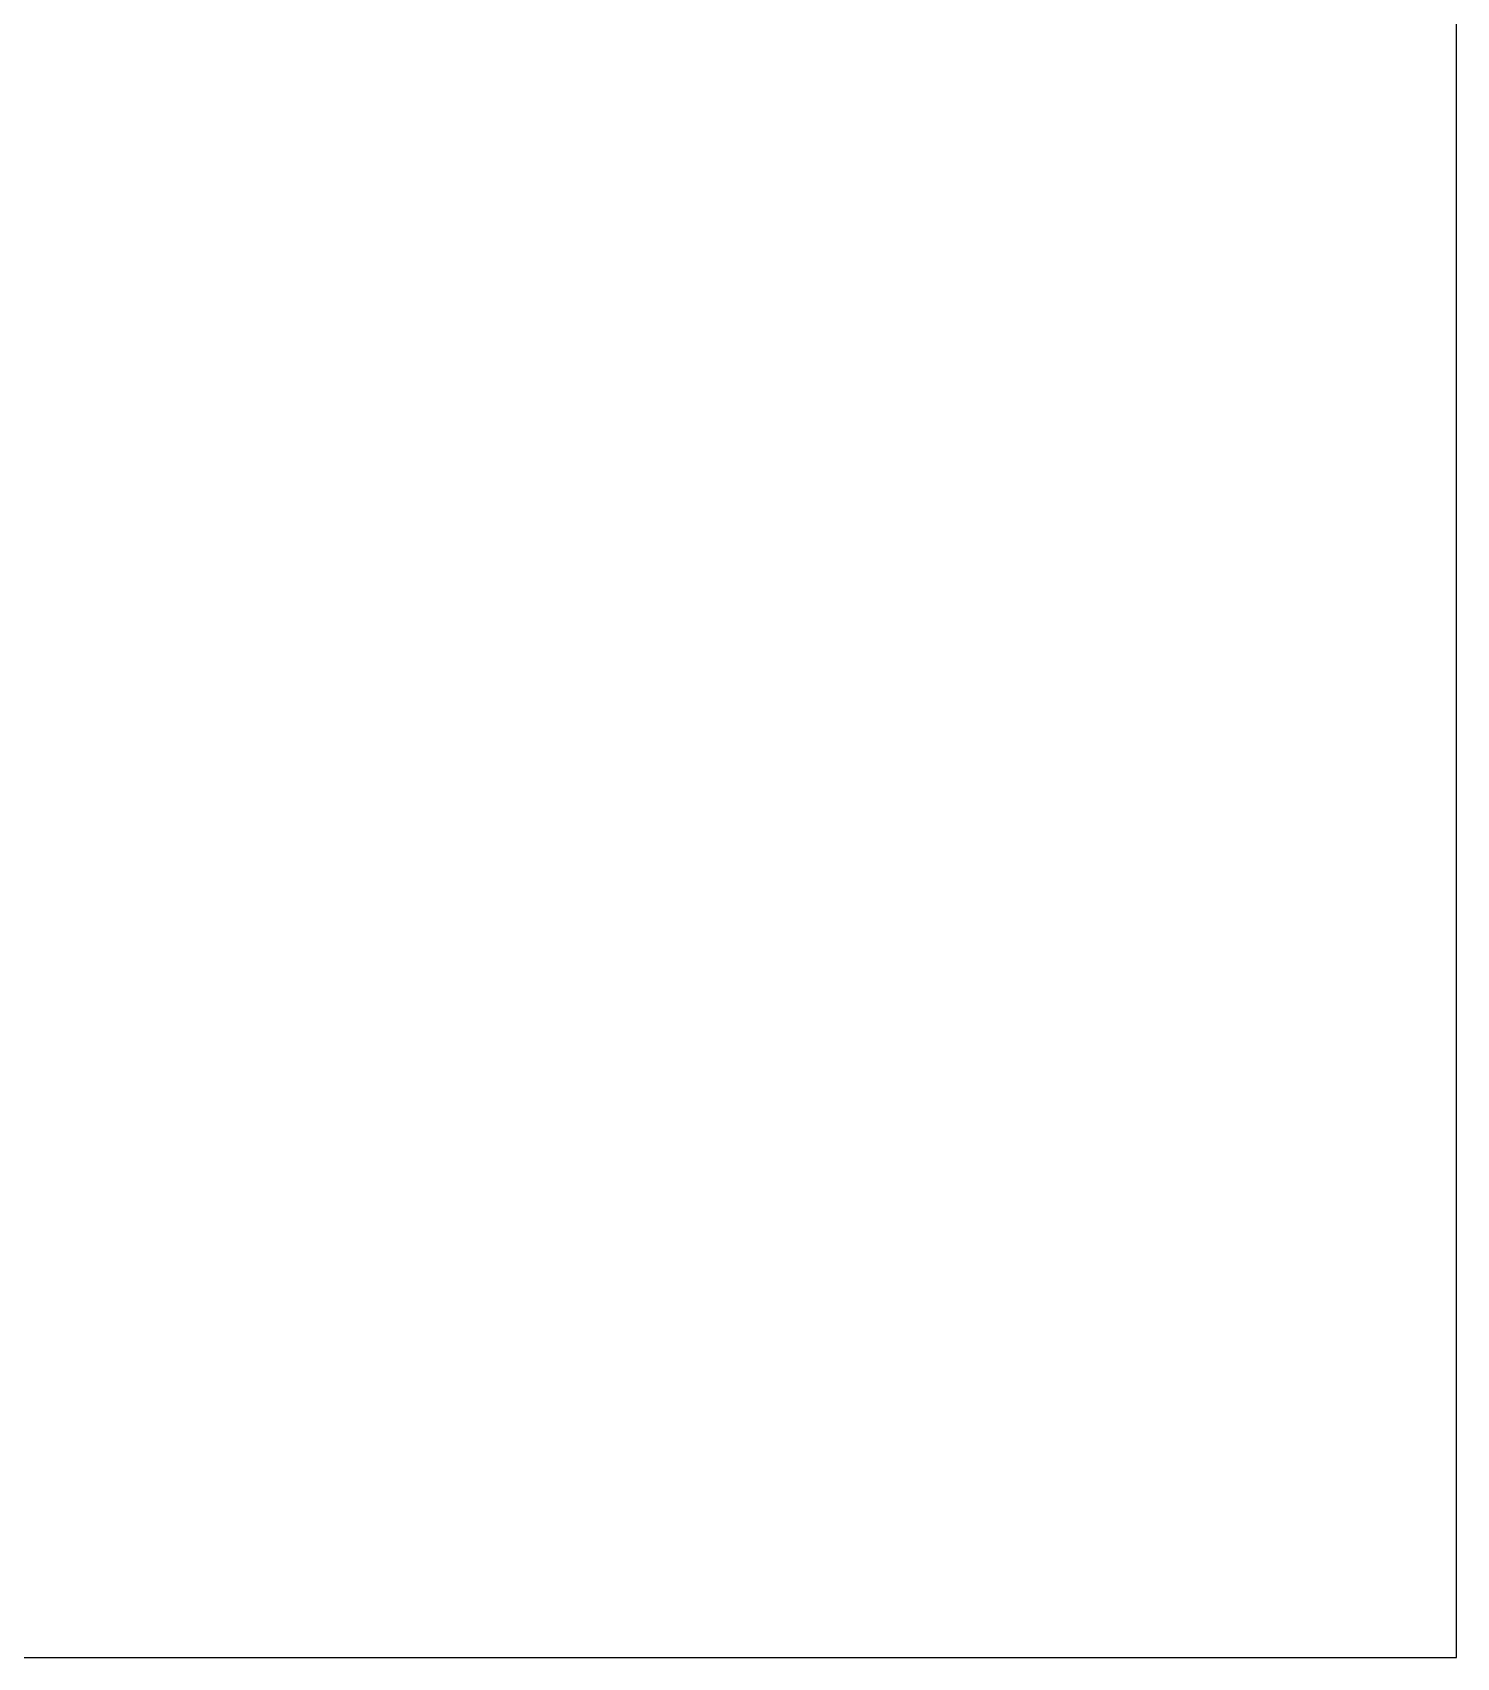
# Model space of a CAD drawing. Header units: millimetres. Extents: x 1455 to 24185, y -7314 to 4772.
# Drawn here: x 8533 to 10867, y -558 to 2107 of the extents above; entities that cross this region are included whole.
import ezdxf

# ---------------------------------------------------------------- set-up
doc = ezdxf.new("R2010")
doc.units = ezdxf.units.MM

msp = doc.modelspace()

# ---------------------------------------------------------------- hatches: boundary and pattern name
h = msp.add_hatch()
h.set_pattern_fill('ANGLE', color=256)
h.set_pattern_definition([(0, (60.997, 8.3235), (0, 6.985), [5.08, -1.905]), (90, (60.997, 8.3235), (-6.985, 4e-16), [5.08, -1.905])])
h.paths.add_polyline_path([(9380.611, 1549.982), (9380.364, 1550.465), (9380.116, 1549.982)])
h = msp.add_hatch()
h.set_pattern_fill('ANGLE', color=256)
h.set_pattern_definition([(0, (69.5355, 15.8254), (0, 6.985), [5.08, -1.905]), (90, (69.5355, 15.8254), (-6.985, 4e-16), [5.08, -1.905])])
h.paths.add_polyline_path([(9384.44, 1550.626), (9384.096, 1550.27), (9384.616, 1550.113)])
h = msp.add_hatch()
h.set_pattern_fill('ANGLE', color=256, angle=90)
h.set_pattern_definition([(90, (10933.1545, -7839.268), (-6.985, 4e-16), [5.08, -1.905]), (180, (10933.1545, -7839.268), (-9e-16, -6.985), [5.08, -1.905])])
h.paths.add_polyline_path([(9384.44, 1550.626), (9384.096, 1550.27), (9384.616, 1550.113)])
h = msp.add_hatch()
h.set_pattern_fill('ANGLE', color=256)
h.set_pattern_definition([(0, (73.8584, 9.321), (0, 6.985), [5.08, -1.905]), (90, (73.8584, 9.321), (-6.985, 4e-16), [5.08, -1.905])])
h.paths.add_polyline_path([(9389.202, 1547.203), (9388.718, 1546.955), (9389.202, 1546.708)])
h = msp.add_hatch()
h.set_pattern_fill('ANGLE', color=256, angle=90)
h.set_pattern_definition([(90, (10937.4774, -7845.773), (-6.985, 4e-16), [5.08, -1.905]), (180, (10937.4774, -7845.773), (-9e-16, -6.985), [5.08, -1.905])])
h.paths.add_polyline_path([(9389.202, 1547.203), (9388.718, 1546.955), (9389.202, 1546.708)])
h = msp.add_hatch()
h.set_pattern_fill('ANGLE', color=256)
h.set_pattern_definition([(0, (72.5244, 6.714), (0, 6.985), [5.08, -1.905]), (90, (72.5244, 6.714), (-6.985, 4e-16), [5.08, -1.905])])
h.paths.add_polyline_path([(9392.139, 1548.372), (9391.891, 1548.855), (9391.644, 1548.372)])
h = msp.add_hatch()
h.set_pattern_fill('ANGLE', color=256)
h.set_pattern_definition([(0, (63.254, -0.087), (0, 6.985), [5.08, -1.905]), (90, (63.254, -0.087), (-6.985, 4e-16), [5.08, -1.905])])
h.paths.add_polyline_path([(9382.868, 1541.571), (9382.621, 1542.055), (9382.373, 1541.571)])
h = msp.add_hatch()
h.set_pattern_fill('ANGLE', color=256)
h.set_pattern_definition([(0, (69.5355, -32.6826), (0, 6.985), [5.08, -1.905]), (90, (69.5355, -32.6826), (-6.985, 4e-16), [5.08, -1.905])])
h.paths.add_polyline_path([(9379.98, 1497.814), (9379.637, 1497.458), (9380.157, 1497.301)])
h = msp.add_hatch()
h.set_pattern_fill('ANGLE', color=256, angle=90)
h.set_pattern_definition([(90, (10933.1545, -7887.776), (-6.985, 4e-16), [5.08, -1.905]), (180, (10933.1545, -7887.776), (-9e-16, -6.985), [5.08, -1.905])])
h.paths.add_polyline_path([(9379.98, 1497.814), (9379.637, 1497.458), (9380.157, 1497.301)])
h = msp.add_hatch()
h.set_pattern_fill('ANGLE', color=256)
h.set_pattern_definition([(0, (63.254, -48.595), (0, 6.985), [5.08, -1.905]), (90, (63.254, -48.595), (-6.985, 4e-16), [5.08, -1.905])])
h.paths.add_polyline_path([(9382.629, 1493.063), (9382.382, 1493.546), (9382.134, 1493.063)])
h = msp.add_hatch()
h.set_pattern_fill('ANGLE', color=256)
h.set_pattern_definition([(0, (70.591, -37.587), (0, 6.985), [5.08, -1.905]), (90, (70.591, -37.587), (-6.985, 4e-16), [5.08, -1.905])])
h.paths.add_polyline_path([(9386.498, 1498.24), (9386.284, 1497.741), (9386.814, 1497.86)])
h = msp.add_hatch()
h.set_pattern_fill('ANGLE', color=256, angle=90)
h.set_pattern_definition([(90, (10934.21, -7892.6806), (-6.985, 4e-16), [5.08, -1.905]), (180, (10934.21, -7892.6806), (-9e-16, -6.985), [5.08, -1.905])])
h.paths.add_polyline_path([(9386.498, 1498.24), (9386.284, 1497.741), (9386.814, 1497.86)])
h = msp.add_hatch()
h.set_pattern_fill('ANGLE', color=256, angle=-36.778284)
h.set_pattern_definition([(323.22172, (1004.71, 5839.157), (4.1820597, 5.594694), [5.08, -1.905]), (53.22172, (1004.71, 5839.157), (-5.594694, 4.1820597), [5.08, -1.905])])
h.paths.add_polyline_path([(9387.982, 1494.013), (9387.447, 1494.104), (9387.686, 1493.617)])
h = msp.add_hatch()
h.set_pattern_fill('ANGLE', color=256)
h.set_pattern_definition([(0, (71.888, -41.2684), (0, 6.985), [5.08, -1.905]), (90, (71.888, -41.2684), (-6.985, 4e-16), [5.08, -1.905])])
h.paths.add_polyline_path([(9387.794, 1494.559), (9387.58, 1494.06), (9388.11, 1494.178)])
h = msp.add_hatch()
h.set_pattern_fill('ANGLE', color=256, angle=90)
h.set_pattern_definition([(90, (10935.507, -7896.362), (-6.985, 4e-16), [5.08, -1.905]), (180, (10935.507, -7896.362), (-9e-16, -6.985), [5.08, -1.905])])
h.paths.add_polyline_path([(9387.794, 1494.559), (9387.58, 1494.06), (9388.11, 1494.178)])

# ---------------------------------------------------------------- linework, layer by layer
for p, q in [((10867.167, -557.768), (10867.167, 4771.967)), ((1454.651, -557.768), (10867.167, -557.768))]:
    msp.add_line(p, q)

doc.saveas('drawing.dxf')
